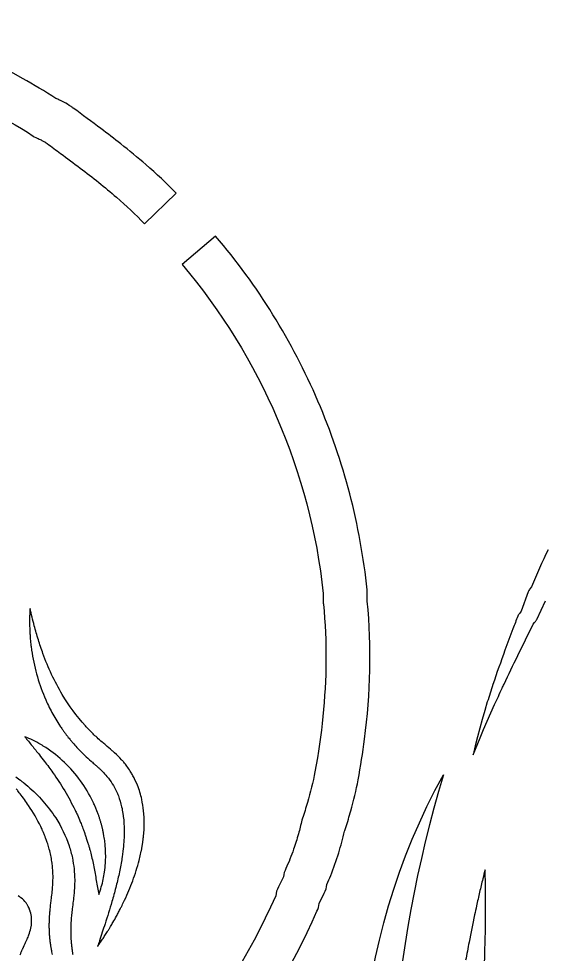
# Model space of a CAD drawing. Header units: millimetres. Extents: x 4236 to 5436, y 1579 to 2339.
# Drawn here: x 4897.9 to 4937.3, y 2036.8 to 2107.1 of the extents above; entities that cross this region are included whole.
import ezdxf

# ---------------------------------------------------------------- set-up
doc = ezdxf.new("R2010")
doc.units = ezdxf.units.MM
doc.layers.add('Default', color=70, linetype='Continuous')

msp = doc.modelspace()

# ---------------------------------------------------------------- linework, layer by layer
at = {"layer": 'Default'}
for points in [[(4891.493, 2102.207, -0.045872), (4899.009, 2098.304), (4899.08, 2098.259), (4899.19, 2098.204, 0.0028), (4899.296, 2098.153, 0.001593), (4899.443, 2098.083, -0.002045), (4899.593, 2098.012, -0.004529), (4899.705, 2097.957, -0.007905), (4899.809, 2097.902, -0.007864), (4899.873, 2097.867, -0.02078), (4899.978, 2097.799), (4900.049, 2097.746, -0.001289), (4901.065, 2096.998, -0.003598), (4902.528, 2095.904, -0.006766), (4903.923, 2094.815, -0.009858), (4905.259, 2093.702, -0.022159), (4907.372, 2091.705), (4909.75, 2094.003, 0.021428), (4907.478, 2096.156, 0.012422), (4905.582, 2097.722, 0.00551), (4904.096, 2098.864, 0.002644), (4902.008, 2100.41, 0.00827), (4901.846, 2100.527, 0.031569), (4901.31, 2100.849, 0.006959), (4901.106, 2100.953, 0.00384), (4900.853, 2101.074, -0.001274), (4900.704, 2101.144, 0.013364), (4898.195, 2102.643, 0.065875), (4887.108, 2107.121, 0.015988)], [(4903.125, 2018.623, 0.133303), (4920.328, 2039.99, 0.076722), (4920.501, 2040.582), (4920.882, 2041.344, 0.086966), (4921.083, 2042.014, 0.010147), (4921.368, 2042.684, 0.021434), (4921.963, 2044.385, 0.015418), (4922.401, 2046.013, 0.001631), (4922.489, 2046.283, 0.009515), (4922.876, 2047.547, 0.023268), (4923.426, 2049.884, 0.013958), (4923.909, 2052.938, 0.056353), (4924.115, 2063.323), (4924.115, 2064.075), (4924.106, 2064.161, 0.075489), (4920.404, 2078.365, 0.07525), (4912.711, 2090.783), (4910.193, 2088.64, -0.149354), (4920.809, 2063.903), (4920.809, 2063.168), (4920.816, 2063.09, -0.024995), (4921.007, 2058.85, -0.04504), (4920.176, 2050.489, -0.025856), (4919.613, 2048.169, -0.00858), (4919.24, 2046.988), (4919.217, 2046.916), (4919.199, 2046.843, -0.010644), (4918.936, 2045.814, -0.015608), (4918.575, 2044.653, -0.025769), (4917.994, 2043.209, 0.079888), (4917.81, 2042.593), (4917.429, 2041.831, 0.08815), (4917.227, 2041.151, -0.152831), (4898.166, 2019.31)], [(4937.705, 2067.189, 0.015501), (4936.459, 2064.407), (4936.332, 2064.24, 0.05183), (4936.201, 2064.015), (4935.668, 2062.558), (4935.567, 2062.426, 0.04729), (4935.427, 2062.196, 0.002125), (4935.061, 2061.239, 0.001527), (4934.464, 2059.635, 0.007336), (4933.556, 2057.049, 0.003563), (4933.135, 2055.743), (4932.936, 2055.087), (4932.744, 2054.429), (4932.563, 2053.767), (4932.391, 2053.104), (4932.227, 2052.439), (4932.077, 2051.771), (4932.591, 2053.038), (4932.857, 2053.666), (4933.128, 2054.291), (4933.402, 2054.915), (4933.682, 2055.536, -0.003583), (4934.251, 2056.772, -0.000713), (4934.395, 2057.08, -0.003341), (4935.425, 2059.227), (4936.586, 2061.601), (4936.683, 2061.705, 0.010028), (4936.752, 2061.786, 0.019692), (4936.817, 2061.873, 0.016356), (4936.86, 2061.942), (4937.52, 2063.353)], [(4897.689, 2050.118), (4898.001, 2049.887, -0.00997), (4898.06, 2049.844, -0.006943), (4898.155, 2049.768, -0.001514), (4898.229, 2049.706, 0.003498), (4898.304, 2049.644), (4898.605, 2049.395, -0.069187), (4900.692, 2047.018, -0.062746), (4901.704, 2044.906, -0.028388), (4901.944, 2044.007, -0.046032), (4902.12, 2042.351, -0.013891), (4902.106, 2041.837, -0.009397), (4902.069, 2041.334, -0.002403), (4902.05, 2041.137, -0.00249), (4902.009, 2040.75, 0.000653), (4901.94, 2040.189, 0.004936), (4901.888, 2039.735, 0.008716), (4901.851, 2039.291, 0.033331), (4901.84, 2037.895, 0.010304), (4901.843, 2037.83, 0.0068), (4901.852, 2037.72, -0.001511), (4901.863, 2037.611, -0.004361), (4901.869, 2037.546), (4901.885, 2037.371, 0.015411), (4901.906, 2037.196, 0.001374), (4901.919, 2037.108, -0.001288), (4901.939, 2036.977, -0.002806), (4901.957, 2036.845, 0.001341), (4901.972, 2036.735, 0.005922)], [(4900.45, 2036.751, 0.000329), (4900.407, 2036.948, -0.016133), (4900.38, 2037.085, -0.005761), (4900.37, 2037.148), (4900.33, 2037.399, 0.001754), (4900.305, 2037.55, -0.003766), (4900.294, 2037.625, -0.006737), (4900.278, 2037.752, -0.006663), (4900.243, 2038.109, -0.009965), (4900.224, 2038.416, -0.006326), (4900.219, 2038.569, -0.001122), (4900.215, 2038.672, -0.004303), (4900.212, 2038.8, -0.007696), (4900.213, 2038.978, 0.002021), (4900.214, 2039.08, -0.001714), (4900.216, 2039.233, -0.006512), (4900.221, 2039.386, -0.009743), (4900.255, 2039.887, -0.003864), (4900.283, 2040.182, -0.002629), (4900.325, 2040.567, -0.0007), (4900.368, 2040.944, 0.005945), (4900.431, 2041.49, 0.008153), (4900.469, 2041.932, 0.011049), (4900.49, 2042.365, 0.016334), (4900.488, 2042.791, 0.01287), (4900.462, 2043.216, 0.009201), (4900.416, 2043.641, 0.001445), (4900.405, 2043.726, 0.029037), (4900.212, 2044.655, 0.011512), (4900.09, 2045.072, 0.002174), (4900.034, 2045.238, 0.008111), (4899.93, 2045.526, 0.008657), (4899.849, 2045.73, 0.008829), (4899.801, 2045.854, 0.00631), (4899.749, 2045.975, 0.002719), (4899.713, 2046.056, 0.003501), (4899.565, 2046.379, 0.032388), (4898.661, 2047.941, 0.017305), (4898.017, 2048.84, -0.002018), (4897.902, 2048.986, 0.001365), (4897.73, 2049.206, 0.005451)], [(4932.873, 2034.765, 0.0042), (4932.969, 2037.542, 0.00136), (4932.991, 2038.586, 0.004276), (4933.008, 2040.327, 0.001595), (4933.008, 2041.025, 0.003762), (4932.997, 2042.073, 0.005282), (4932.967, 2043.123, 0.003653), (4932.794, 2042.445, 0.004123), (4932.553, 2041.425, 0.002578), (4932.325, 2040.404, 0.001985), (4932.179, 2039.722, 0.00354), (4931.764, 2037.674, 0.001779), (4931.506, 2036.306, 0.002557)], [(4898.024, 2036.72, -0.006635), (4898.063, 2036.822, -0.002844), (4898.149, 2037.031, 0.000557), (4898.196, 2037.137, -0.002828), (4898.228, 2037.208, -0.004907), (4898.263, 2037.281, -0.000992), (4898.297, 2037.354, -0.000069), (4898.404, 2037.58, 0.00246), (4898.459, 2037.698, 0.007147), (4898.55, 2037.902, 0.014629), (4898.674, 2038.212, 0.025983), (4898.826, 2038.715, 0.087759), (4898.862, 2039.62, 0.009244), (4898.813, 2039.871, 0.009935), (4898.795, 2039.932, 0.006557), (4898.775, 2039.992, 0.002458), (4898.755, 2040.051, -0.001643), (4898.734, 2040.111, 0.000071), (4898.713, 2040.17, 0.004493), (4898.69, 2040.229), (4898.635, 2040.346, 0.018269), (4898.58, 2040.449, 0.001866), (4898.464, 2040.631, 0.070908), (4898.082, 2041.014, 0.00023), (4898.027, 2041.054, 0.008102), (4897.974, 2041.091), (4897.875, 2041.154)]]:
    msp.add_lwpolyline(points, format="xyb", dxfattribs=at)
for points in [[(4907.344, 2046.896, 0.009038), (4907.342, 2047.001, 0.013433), (4907.336, 2047.076), (4907.3, 2047.559, 0.026239), (4907.161, 2048.404, 0.038274), (4906.841, 2049.475), (4906.621, 2049.961, 0.006848), (4906.547, 2050.1, 0.0027), (4906.455, 2050.265, -0.00211), (4906.394, 2050.376, 0.005578), (4906.295, 2050.537, 0.017083), (4906.046, 2050.905, 0.019653), (4905.81, 2051.204, 0.008935), (4905.643, 2051.393, 0.021944), (4905.122, 2051.91, 0.002651), (4904.947, 2052.066, 0.005932), (4904.437, 2052.505, -0.003379), (4904.191, 2052.713, -0.007194), (4903.798, 2053.061, -0.013138), (4903.204, 2053.639, -0.00739), (4902.922, 2053.943, -0.04795), (4901.182, 2056.297, -0.047363), (4899.735, 2059.388, -0.013135), (4899.388, 2060.418, -0.009469), (4899.086, 2061.472, -0.006434), (4898.762, 2062.763, 0.010902), (4898.734, 2062.205, 0.020473), (4898.75, 2060.974, -0.002593), (4898.757, 2060.862, 0.00272), (4898.766, 2060.693, 0.007333), (4898.78, 2060.525), (4898.827, 2060.048, 0.006363), (4898.844, 2059.908, 0.002281), (4898.867, 2059.741, -0.002282), (4898.883, 2059.629), (4898.915, 2059.405), (4898.954, 2059.182, 0.064676), (4900.035, 2055.694, 0.001047), (4900.085, 2055.59, 0.007419), (4900.345, 2055.074, 0.01153), (4900.625, 2054.566, 0.015653), (4900.932, 2054.073), (4901.059, 2053.878, 0.005216), (4901.098, 2053.817, 0.01521), (4901.189, 2053.685, 0.002848), (4901.326, 2053.497, 0.000972), (4901.464, 2053.309, 0.005282), (4901.516, 2053.238, 0.008199), (4901.641, 2053.077, 0.001873), (4901.751, 2052.94, 0.004377), (4901.805, 2052.872, 0.0064), (4901.937, 2052.715, 0.000737), (4902.052, 2052.581, 0.011832), (4902.366, 2052.233, 0.013049), (4902.863, 2051.739, 0.006894), (4903.368, 2051.274, 0.000888), (4903.451, 2051.2, 0.000782), (4903.696, 2050.983, -0.002117), (4903.855, 2050.842, -0.004476), (4904.008, 2050.702, -0.008435), (4904.188, 2050.528, -0.022563), (4904.546, 2050.139, -0.010352), (4904.664, 2049.995, -0.065155), (4905.33, 2048.855, -0.009834), (4905.402, 2048.678, -0.036461), (4905.651, 2047.843, -0.013714), (4905.745, 2047.36), (4905.797, 2046.964, -0.012462), (4905.809, 2046.865, -0.002522), (4905.814, 2046.764), (4905.825, 2046.562), (4905.836, 2046.359), (4905.842, 2046.258), (4905.841, 2046.156), (4905.837, 2045.719, 0.002338), (4905.837, 2045.616, -0.009733), (4905.834, 2045.538), (4905.819, 2045.331), (4905.787, 2044.889, -0.012833), (4905.78, 2044.798, -0.008301), (4905.768, 2044.707), (4905.742, 2044.498), (4905.689, 2044.079, -0.003071), (4905.656, 2043.869, -0.013393), (4905.457, 2042.82, -0.009818), (4905.207, 2041.771, -0.006411), (4904.92, 2040.722, -0.007651), (4904.672, 2039.882, -0.004247), (4904.402, 2039.045, 0.001698), (4903.984, 2037.782, 0.002377), (4903.847, 2037.357, 0.003318), (4903.975, 2037.54, 0.00299), (4904.162, 2037.817, 0.000999), (4904.348, 2038.096), (4904.592, 2038.471, 0.008551), (4904.652, 2038.565, 0.004853), (4904.708, 2038.661, -0.001649), (4904.821, 2038.854, 0.002703), (4904.99, 2039.144, 0.00098), (4905.268, 2039.63, 0.005137), (4905.424, 2039.927, 0.001342), (4905.576, 2040.228, -0.001794), (4905.677, 2040.428, 0.004821), (4905.871, 2040.834, 0.020298), (4906.482, 2042.294, 0.025265), (4906.963, 2043.82), (4907.124, 2044.524, 0.008922), (4907.145, 2044.623, 0.013093), (4907.163, 2044.723), (4907.234, 2045.185), (4907.27, 2045.416, 0.006051), (4907.278, 2045.488, -0.001783), (4907.292, 2045.65), (4907.332, 2046.121), (4907.342, 2046.239), (4907.343, 2046.358), (4907.343, 2046.597), (4907.344, 2046.836, 0.002368)], [(4904.202, 2046.255, 0.007982), (4904.184, 2046.324), (4904.124, 2046.544, 0.00127), (4904.061, 2046.765, 0.005259), (4903.996, 2046.984, 0.009268), (4903.925, 2047.202, 0.013283), (4903.844, 2047.416), (4903.666, 2047.869, 0.007516), (4903.607, 2048, 0.002722), (4903.533, 2048.154, -0.002662), (4903.484, 2048.258, 0.090044), (4901.353, 2051.184, 0.046674), (4899.952, 2052.305, 0.011497), (4899.572, 2052.541, 0.020759), (4898.983, 2052.858, 0.025717), (4898.366, 2053.119, -0.000871), (4898.923, 2052.436, -0.003036), (4899.463, 2051.766, -0.004602), (4899.855, 2051.265, -0.011932), (4900.473, 2050.42, -0.043058), (4902.144, 2047.61, 0.004103), (4902.188, 2047.519, -0.002002), (4902.256, 2047.383, -0.008603), (4902.32, 2047.245), (4902.478, 2046.873, -0.009862), (4902.54, 2046.734, -0.006898), (4902.598, 2046.593, -0.004217), (4902.67, 2046.404, 0.001757), (4902.741, 2046.214, 0.003108), (4902.778, 2046.12), (4902.852, 2045.93, -0.018284), (4902.874, 2045.871, 0.00167), (4902.915, 2045.737, 0.005235), (4902.961, 2045.592, 0.001999), (4902.992, 2045.495, 0.000606), (4903.041, 2045.35), (4903.118, 2045.119, -0.000718), (4903.142, 2045.033, 0.005478), (4903.171, 2044.934, -0.006149), (4903.207, 2044.811, -0.002939), (4903.275, 2044.563, -0.003174), (4903.328, 2044.363, -0.013508), (4903.556, 2043.347, -0.008929), (4903.742, 2042.3, -0.004756), (4903.926, 2041.267, 0.045537), (4904.267, 2042.39, 0.016061), (4904.366, 2042.942, 0.020634), (4904.434, 2043.615, 0.030902), (4904.43, 2044.748, 0.002708), (4904.412, 2044.975, 0.006233), (4904.389, 2045.201, 0.009783), (4904.359, 2045.427, 0.013356), (4904.318, 2045.651, 0.000409), (4904.298, 2045.764, 0.001217), (4904.277, 2045.876, 0.002426), (4904.256, 2045.988, 0.003638), (4904.224, 2046.142, -0.001304)], [(4926.825, 2009.048, -0.219291), (4929.835, 2050.261, 0.109568)]]:
    msp.add_lwpolyline(points, format="xyb", close=True, dxfattribs=at)

doc.saveas('drawing.dxf')
